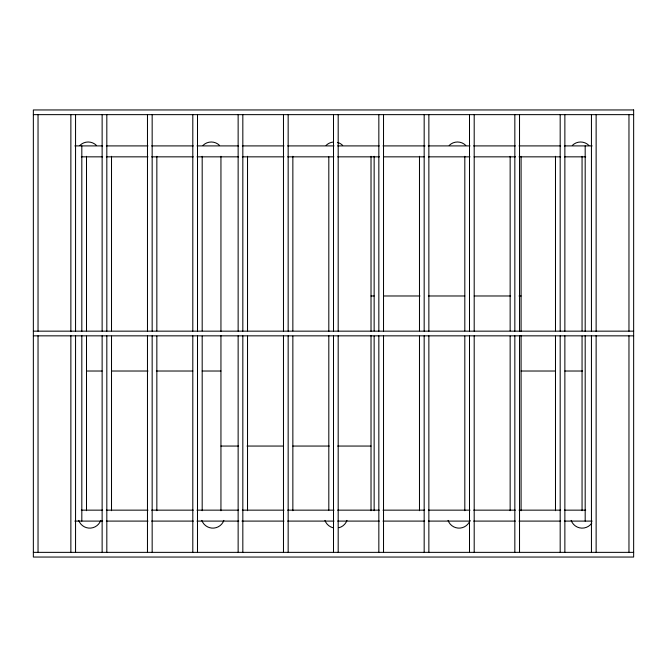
<?xml version="1.0" encoding="UTF-8"?>
<svg xmlns="http://www.w3.org/2000/svg" width="667" height="667" viewBox="0 0 667 667"><rect width="100%" height="100%" fill="white"/><g stroke="black" fill="none" stroke-linecap="round" stroke-linejoin="round"><path stroke-width="1" d="M33.35 114.641L633.65 114.641M74.846 145.906L102.66 145.906M106.303 145.906L147.991 145.906M151.642 145.906L193.33 145.906M196.973 145.906L238.661 145.906M242.304 145.906L283.992 145.906M287.644 145.906L334.017 145.906M337.669 145.906L379.356 145.906M383 145.906L425.054 145.906M428.147 145.906L470.027 145.906M473.562 145.906L515.358 145.906M519.009 145.906L560.697 145.906M564.34 145.906L592.154 145.906M81.291 156.845L102.66 156.845M106.303 156.845L147.991 156.845M151.634 156.845L193.322 156.845M196.973 156.845L238.661 156.845M242.304 156.845L283.992 156.845M287.644 156.845L333.85 156.845M337.669 156.845L379.548 156.845M383.525 156.845L424.212 156.845M428.339 156.845L470.027 156.845M474.062 156.845L515.599 156.845M519.009 156.845L560.697 156.845M564.415 156.845L585.709 156.845M371.019 295.981L374.145 295.981M383.525 295.981L420.002 295.981M428.339 295.981L464.816 295.981M474.195 295.981L510.672 295.981M519.009 295.981L521.094 295.981M33.35 331.157L633.65 331.157M33.35 335.843L633.65 335.843M86.502 371.019L102.134 371.019M111.514 371.019L147.991 371.019M156.328 371.019L192.805 371.019M202.184 371.019L220.944 371.019M521.094 371.019L555.486 371.019M564.866 371.019L582.583 371.019M220.944 446.056L238.661 446.056M246.998 446.056L283.475 446.056M292.855 446.056L329.331 446.056M337.669 446.056L371.019 446.056M81.291 510.147L102.66 510.147M106.303 510.147L147.991 510.147M151.642 510.147L193.33 510.147M196.973 510.147L238.661 510.147M242.313 510.147L284 510.147M287.644 510.147L334.025 510.147M337.669 510.147L379.356 510.147M383.008 510.147L424.696 510.147M428.339 510.147L470.027 510.147M473.678 510.147L515.366 510.147M519.009 510.147L560.697 510.147M564.349 510.147L585.709 510.147M74.846 521.094L102.66 521.094M106.303 521.094L147.991 521.094M151.642 521.094L193.438 521.094M196.973 521.094L238.853 521.094M241.946 521.094L284 521.094M287.644 521.094L334.025 521.094M337.669 521.094L379.356 521.094M383.008 521.094L424.696 521.094M428.339 521.094L470.027 521.094M473.67 521.094L515.358 521.094M519.009 521.094L560.697 521.094M564.34 521.094L592.154 521.094M33.35 552.359L633.65 552.359M628.964 114.641L628.964 331.157M628.964 335.843L628.964 552.359M596.131 114.641L596.131 331.441M596.131 335.576L596.131 552.359M591.446 114.641L591.446 331.157M591.446 335.843L591.446 552.359M585.184 145.906L585.192 331.424M585.192 335.576L585.184 521.094M582.058 156.303L582.058 330.899M582.058 336.101L582.058 510.697M564.866 114.641L564.866 331.157M564.866 335.843L564.866 552.359M560.18 114.641L560.18 331.157M560.18 335.843L560.18 552.359M555.486 156.303L555.486 330.899M555.486 336.101L555.486 510.697M521.094 156.328L521.094 331.416M521.094 335.401L521.094 510.747M519.526 114.641L519.526 331.157M519.526 335.843L519.526 552.359M514.841 114.641L514.841 331.157M514.841 335.843L514.841 552.359M510.147 156.303L510.147 330.899M510.147 336.101L510.147 510.697M474.195 114.641L474.195 331.157M474.195 335.843L474.195 552.359M469.501 114.641L469.501 331.157M469.501 335.843L469.501 552.359M464.816 156.303L464.816 330.899M464.816 336.101L464.816 510.697M428.864 114.641L428.864 331.157M428.864 335.843L428.864 552.359M424.17 114.641L424.17 331.157M424.17 335.843L424.17 552.359M419.476 156.303L419.476 330.899M419.476 336.101L419.476 510.697M383.525 114.641L383.525 331.157M383.525 335.843L383.525 552.359M378.839 114.641L378.839 331.157M378.839 335.843L378.839 552.359M374.145 156.303L374.145 330.899M374.145 336.101L374.145 510.697M371.019 156.295L371.019 331.249M371.019 335.401L371.019 510.722M338.186 114.641L338.186 331.157M338.186 335.843L338.186 552.359M333.5 114.641L333.5 331.424M333.5 335.576L333.5 552.359M328.814 156.845L328.814 331.424M328.814 335.576L328.814 510.147M292.855 156.303L292.855 330.899M292.855 336.101L292.855 510.697M288.161 114.641L288.161 331.157M288.161 335.843L288.161 552.359M283.475 114.641L283.475 331.157M283.475 335.843L283.475 552.359M247.524 156.303L247.524 330.899M247.524 336.101L247.524 510.697M242.83 114.641L242.83 331.157M242.83 335.843L242.83 552.359M238.136 114.641L238.136 331.157M238.136 335.843L238.136 552.359M220.944 156.295L220.944 331.416M220.944 335.584L220.944 510.747M202.184 156.303L202.184 330.899M202.184 336.101L202.184 510.697M197.499 114.641L197.499 331.157M197.499 335.843L197.49 552.359M192.805 114.641L192.805 331.157M192.805 335.843L192.805 552.359M156.853 156.303L156.845 330.899M156.845 336.101L156.845 510.697M152.159 114.641L152.159 331.157M152.159 335.843L152.159 552.359M147.474 114.641L147.474 331.157M147.474 335.843L147.465 552.359M111.514 156.303L111.514 330.899M111.514 336.101L111.514 510.697M106.82 114.641L106.82 331.157M106.82 335.843L106.82 552.359M102.134 114.641L102.134 331.157M102.134 335.843L102.134 552.359M86.502 156.303L86.502 330.899M86.502 336.101L86.502 510.697M81.816 145.906L81.816 331.424M81.816 335.576L81.816 521.094M75.554 114.641L75.554 331.157M75.554 335.843L75.554 552.359M70.869 114.641L70.869 331.682M70.869 335.576L70.869 552.359M38.036 114.641L38.036 331.157M38.036 335.843L38.036 552.359M572.319 145.431A11.723 11.723 0 0 1 588.894 145.431M449.208 145.431A11.723 11.723 0 0 1 465.791 145.431M326.096 145.431A11.723 11.723 0 0 1 333.367 142.046M337.427 142.396A11.723 11.723 0 0 1 342.68 145.431M79.882 145.431A11.723 11.723 0 0 1 96.465 145.431M202.993 145.431A11.723 11.723 0 0 1 219.568 145.431M591.779 523.128A11.723 11.723 0 0 1 571.152 520.41M470.077 520.41A11.723 11.723 0 0 1 448.041 520.41M346.973 520.41A11.723 11.723 0 0 1 338.986 527.73M332.916 527.73A11.723 11.723 0 0 1 324.937 520.41M100.75 520.41A11.723 11.723 0 0 1 78.714 520.41M223.862 520.41A11.723 11.723 0 0 1 201.826 520.41M633.65 109.955L33.35 109.955L33.35 557.045L633.65 557.045L633.65 109.955"/></g></svg>
